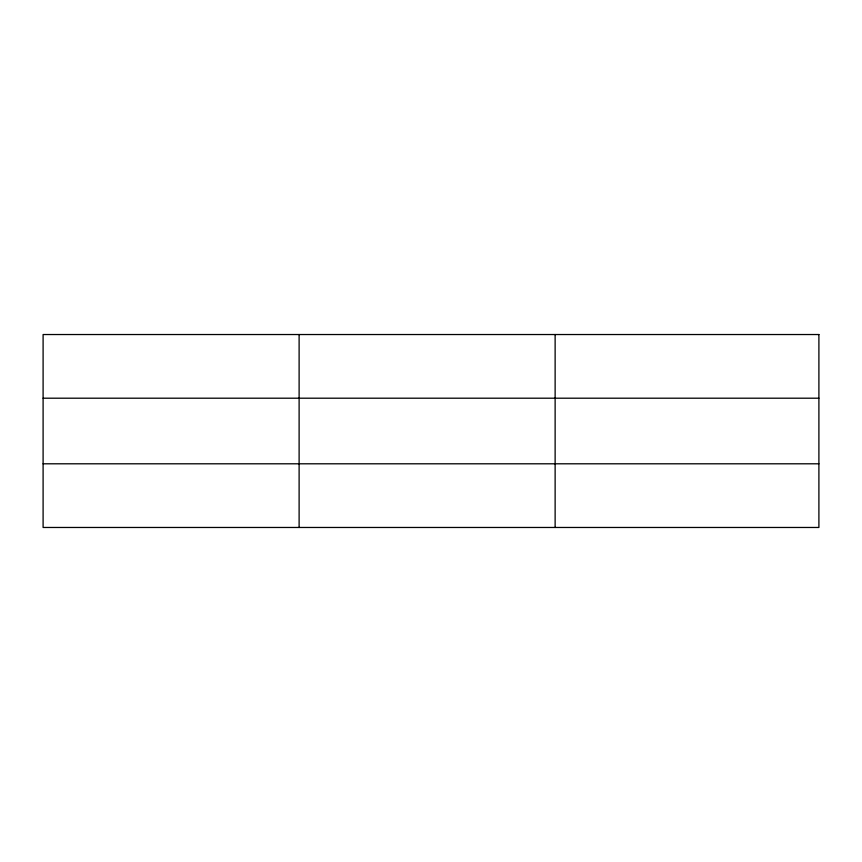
<?xml version="1.0" encoding="UTF-8"?>
<svg xmlns="http://www.w3.org/2000/svg" width="862" height="862" viewBox="0 0 862 862"><rect width="100%" height="100%" fill="white"/><g stroke="black" fill="none" stroke-linecap="round" stroke-linejoin="round"><path stroke-width="1.29" d="M299.114 527.469L299.114 334.531M555.128 527.469L555.128 334.531M43.1 398.201L818.9 398.201M43.1 463.799L818.9 463.799M818.9 334.531L818.9 527.469L43.1 527.469L43.1 334.531L818.9 334.531"/></g></svg>
